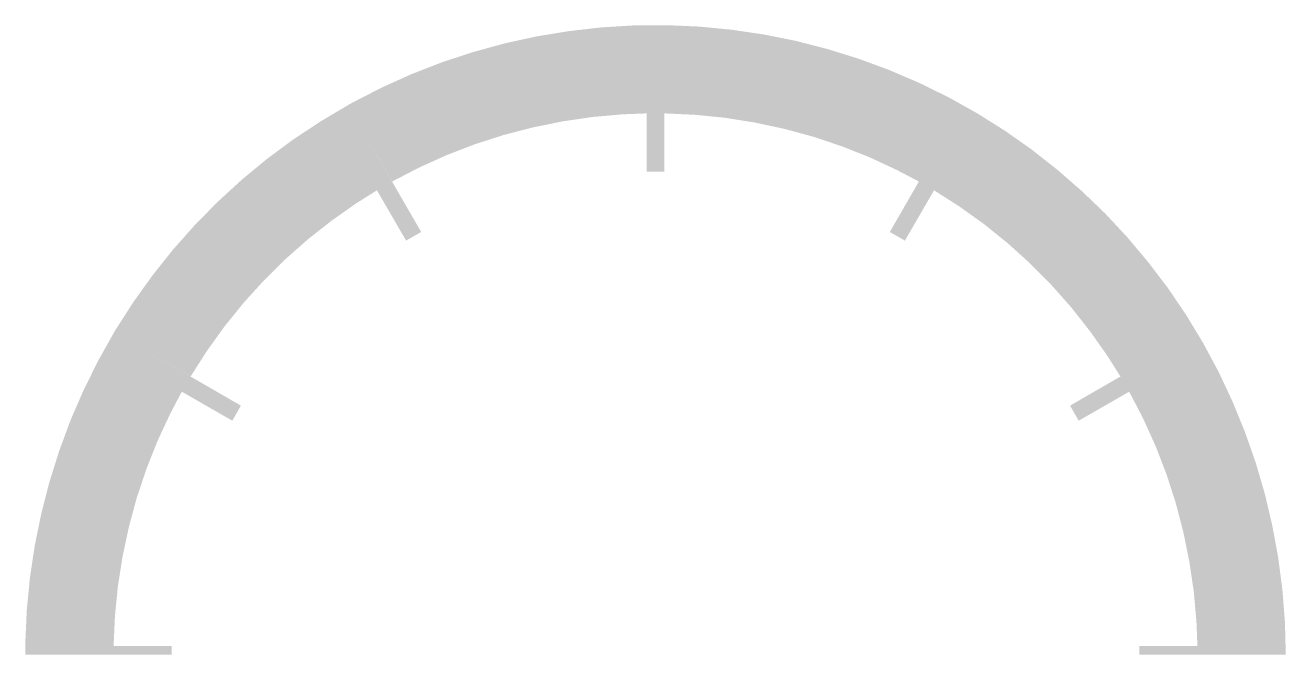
# Model space of a CAD drawing. Header units: millimetres. Extents: x 0 to 1194, y 0 to 597.
import ezdxf

# ---------------------------------------------------------------- set-up
doc = ezdxf.new("R2010")
doc.units = ezdxf.units.MM

msp = doc.modelspace()

# ---------------------------------------------------------------- hatches: boundary and pattern name
at = {"true_color": 0x00991d}
msp.add_hatch(color=104, dxfattribs=at).paths.add_polyline_path([(605.2, 513.2), (633.8, 511.9), (662.3, 509.1), (690.6, 504.6), (718.6, 498.6), (746.3, 491.1), (773.4, 482), (800.1, 471.4), (826, 459.3), (846.3, 448.6), (818.8, 400.8), (833.1, 392.6), (860.7, 440.3), (884.8, 424.9), (908.1, 408.2), (930.4, 390.2), (951.6, 371), (971.8, 350.6), (990.8, 329.1), (1008.5, 306.6), (1025, 283.2), (1037.2, 263.8), (989.5, 236.2), (997.7, 221.9), (1045.5, 249.4), (1058.7, 224), (1070.5, 197.9), (1080.8, 171.2), (1089.6, 143.9), (1096.8, 116.2), (1102.5, 88.1), (1106.7, 59.7), (1109.2, 31.2), (1110.1, 8.3), (1055, 8.3), (1055.1, 0), (1193.8, 0), (1193, 30.9), (1190.6, 61.7), (1186.6, 92.3), (1181, 122.7), (1173.9, 152.8), (1165.2, 182.5), (1155, 211.6), (1143.3, 240.2), (1130.2, 268.2), (1115.6, 295.4), (1099.6, 321.9), (1082.3, 347.5), (1063.6, 372.1), (1043.7, 395.8), (1022.7, 418.4), (1000.4, 439.8), (977.1, 460.1), (952.8, 479.2), (927.5, 497), (901.4, 513.4), (874.4, 528.5), (846.7, 542.1), (818.3, 554.3), (789.3, 565), (759.8, 574.2), (729.9, 581.9), (699.6, 588), (669, 592.5), (638.2, 595.5), (607.4, 596.8), (576.5, 596.6), (545.6, 594.7), (514.9, 591.2), (484.4, 586.2), (454.2, 579.6), (424.4, 571.4), (395.1, 561.8), (366.3, 550.6), (338.1, 537.9), (310.6, 523.8), (305.6, 521), (347.5, 448.6), (372.9, 461.8), (399, 473.6), (425.7, 483.9), (453, 492.7), (480.7, 499.9), (508.8, 505.6), (537.2, 509.8), (565.7, 512.3), (588.6, 513.2), (588.6, 458.1), (605.2, 458.1)])
at = {"true_color": 0xff8000}
msp.add_hatch(color=30, dxfattribs=at).paths.add_polyline_path([(305.6, 521), (279.1, 505.2), (253.3, 488.1), (228.5, 469.7), (204.7, 450), (182, 429.1), (160.3, 407), (139.8, 383.9), (120.6, 359.7), (102.6, 334.6), (85.9, 308.6), (84.1, 305.6), (156.6, 263.8), (172, 287.9), (188.7, 311.2), (206.7, 333.5), (225.9, 354.7), (246.3, 374.9), (267.8, 393.9), (290.3, 411.6), (313.7, 428.1), (333.1, 440.3), (360.7, 392.6), (375, 400.8)])
at = {"true_color": 0xff0000}
for points in [[(83.7, 8.3), (85, 36.9), (87.8, 65.4), (92.3, 93.7), (98.3, 121.7), (105.8, 149.4), (114.9, 176.5), (125.5, 203.2), (137.6, 229.1), (148.3, 249.4), (196.1, 221.9), (204.3, 236.2), (84.1, 305.6), (69, 278.6), (55.3, 250.9), (43, 222.6), (32.3, 193.6), (23, 164.1), (15.3, 134.2), (9.1, 103.9), (4.5, 73.4), (1.5, 42.6), (0.1, 11.8), (0, 0), (83.6, 0)], [(138.8, 8.3), (83.7, 8.3), (85, 36.9), (87.8, 65.4), (92.3, 93.7), (98.3, 121.7), (105.8, 149.4), (114.9, 176.5), (125.5, 203.2), (137.6, 229.1), (148.3, 249.4), (196.1, 221.9), (204.3, 236.2), (84.1, 305.6), (69, 278.6), (55.3, 250.9), (43, 222.6), (32.3, 193.6), (23, 164.1), (15.3, 134.2), (9.1, 103.9), (4.5, 73.4), (1.5, 42.6), (0.1, 11.8), (0, 0), (83.6, 0), (138.7, 0)]]:
    msp.add_hatch(color=1, dxfattribs=at).paths.add_polyline_path(points)

doc.saveas('drawing.dxf')
